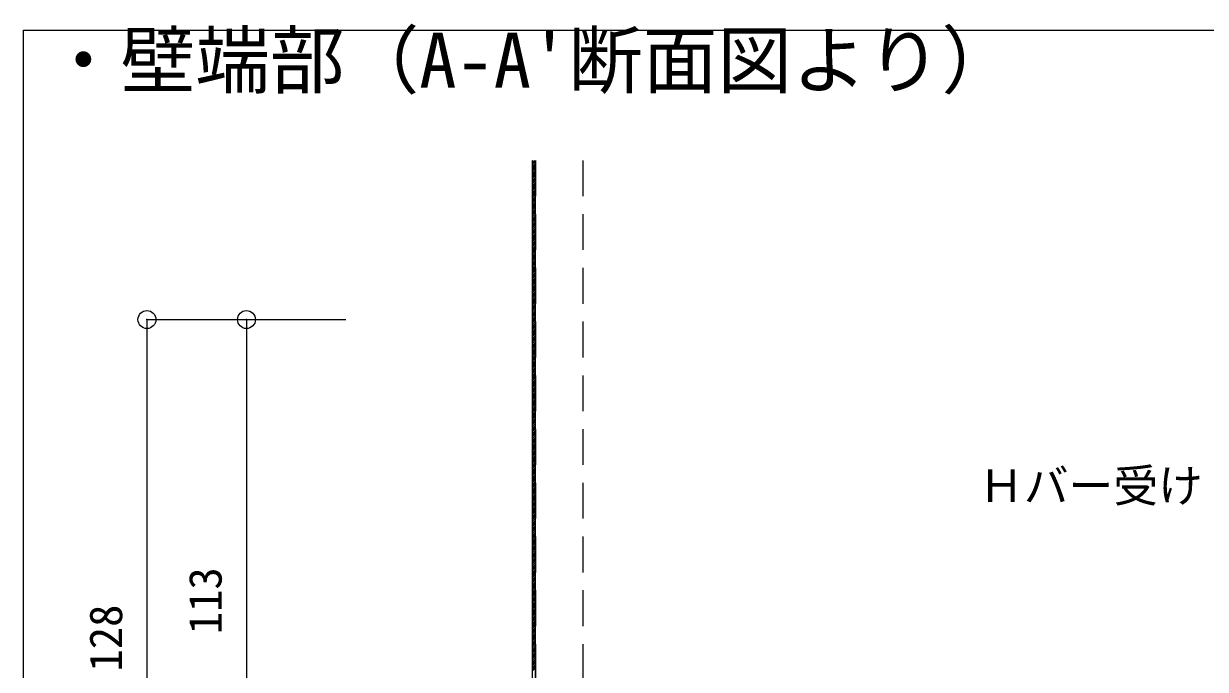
# Model space of a CAD drawing. Units: millimetres on the paper, with parts at other scales. Extents: x -195 to 195, y -140 to 138.
# Drawn here: x 1.5 to 41.08, y -14.91 to 6.72 of the extents above; entities that cross this region are included whole.
import ezdxf
from ezdxf.enums import TextEntityAlignment as Align

# ---------------------------------------------------------------- set-up
doc = ezdxf.new("R2010")
doc.units = ezdxf.units.MM
doc.header["$PDMODE"] = 32
doc.header["$PDSIZE"] = 0.6
doc.linetypes.add('DASHED1', pattern=[1.8, 1.2, -0.6])
for name, color, linetype, lineweight in [('A-5_寸法', 4, 'Continuous', 9), ('A-6_文字', 7, 'Continuous', 18), ('A-9_躯体他', 4, 'DASHED1', 9), ('A-B_補強金具・金具・その他', 3, 'Continuous', 18), ('F-3_図面枠', 3, 'Continuous', 18)]:
    doc.layers.add(name, color=color, linetype=linetype, lineweight=lineweight)
doc.styles.add('ＭＳ ゴシック', font='')
doc.styles.get('ＭＳ ゴシック').set_extended_font_data('MS Gothic')

msp = doc.modelspace()

# ---------------------------------------------------------------- linework, layer by layer
at = {"layer": 'A-5_寸法'}
for p, q in [((5.63, -3.198), (5.63, -24.532)), ((5.63, -3.198), (8.963, -3.198)), ((8.963, -3.198), (8.963, -22.032)), ((8.963, -3.198), (12.297, -3.198))]:
    msp.add_line(p, q, dxfattribs=at)
at = {"layer": 'A-5_寸法', "color": 7}
for p in [(5.63, -3.198), (8.963, -3.198)]:
    msp.add_point(p, dxfattribs=at)
at = {"layer": 'A-9_躯体他'}
for p, q in [((18.648, 2.133), (18.648, -29.199)), ((20.231, 2.133), (20.231, -29.199))]:
    msp.add_line(p, q, dxfattribs=at)
at = {"layer": 'A-B_補強金具・金具・その他'}
for p, q in [((18.548, -29.199), (18.548, 2.133)), ((18.548, 2.064), (18.616, 2.133)), ((18.548, 2.123), (18.557, 2.133)), ((18.548, 2.005), (18.648, 2.105)), ((18.548, 1.946), (18.648, 2.046)), ((18.548, 1.888), (18.648, 1.988)), ((18.648, -29.199), (18.648, 2.133)), ((18.548, 1.829), (18.648, 1.929)), ((18.548, 1.77), (18.648, 1.87)), ((18.548, 1.711), (18.648, 1.811)), ((18.548, 1.652), (18.648, 1.752)), ((18.548, 1.593), (18.648, 1.693)), ((18.548, 1.534), (18.648, 1.634)), ((18.548, 1.475), (18.648, 1.575)), ((18.548, 1.416), (18.648, 1.516)), ((18.548, 1.357), (18.648, 1.457)), ((18.548, 1.298), (18.648, 1.398)), ((18.548, 1.239), (18.648, 1.339)), ((18.548, 1.18), (18.648, 1.28)), ((18.548, 1.122), (18.648, 1.222)), ((18.548, 1.063), (18.648, 1.163)), ((18.548, 1.004), (18.648, 1.104)), ((18.548, 0.945), (18.648, 1.045)), ((18.548, 0.886), (18.648, 0.986)), ((18.548, 0.827), (18.648, 0.927)), ((18.548, 0.768), (18.648, 0.868)), ((18.548, 0.709), (18.648, 0.809)), ((18.548, 0.65), (18.648, 0.75)), ((18.548, 0.591), (18.648, 0.691)), ((18.548, 0.532), (18.648, 0.632)), ((18.548, 0.473), (18.648, 0.573)), ((18.548, 0.414), (18.648, 0.514)), ((18.548, 0.356), (18.648, 0.456)), ((18.548, 0.297), (18.648, 0.397)), ((18.548, 0.238), (18.648, 0.338)), ((18.548, 0.179), (18.648, 0.279)), ((18.548, 0.12), (18.648, 0.22)), ((18.548, 0.061), (18.648, 0.161)), ((18.548, 0.002), (18.648, 0.102)), ((18.548, -0.057), (18.648, 0.043)), ((18.548, -0.116), (18.648, -0.016)), ((18.548, -0.175), (18.648, -0.075)), ((18.548, -0.234), (18.648, -0.134)), ((18.548, -0.293), (18.648, -0.193)), ((18.548, -0.352), (18.648, -0.252)), ((18.548, -0.411), (18.648, -0.311)), ((18.548, -0.469), (18.648, -0.369)), ((18.548, -0.528), (18.648, -0.428)), ((18.548, -0.587), (18.648, -0.487)), ((18.548, -0.646), (18.648, -0.546)), ((18.548, -0.705), (18.648, -0.605)), ((18.548, -0.764), (18.648, -0.664)), ((18.548, -0.823), (18.648, -0.723)), ((18.548, -0.882), (18.648, -0.782)), ((18.548, -0.941), (18.648, -0.841)), ((18.548, -1), (18.648, -0.9)), ((18.548, -1.059), (18.648, -0.959)), ((18.548, -1.118), (18.648, -1.018)), ((18.548, -1.177), (18.648, -1.077)), ((18.548, -1.235), (18.648, -1.135)), ((18.548, -1.294), (18.648, -1.194)), ((18.548, -1.353), (18.648, -1.253)), ((18.548, -1.412), (18.648, -1.312)), ((18.548, -1.471), (18.648, -1.371)), ((18.548, -1.53), (18.648, -1.43)), ((18.548, -1.589), (18.648, -1.489)), ((18.548, -1.648), (18.648, -1.548)), ((18.548, -1.707), (18.648, -1.607)), ((18.548, -1.766), (18.648, -1.666)), ((18.548, -1.825), (18.648, -1.725)), ((18.548, -1.884), (18.648, -1.784)), ((18.548, -1.943), (18.648, -1.843)), ((18.548, -2.002), (18.648, -1.902)), ((18.548, -2.06), (18.648, -1.96)), ((18.548, -2.119), (18.648, -2.019)), ((18.548, -2.178), (18.648, -2.078)), ((18.548, -2.237), (18.648, -2.137)), ((18.548, -2.296), (18.648, -2.196)), ((18.548, -2.355), (18.648, -2.255)), ((18.548, -2.414), (18.648, -2.314)), ((18.548, -2.473), (18.648, -2.373)), ((18.548, -2.532), (18.648, -2.432)), ((18.548, -2.591), (18.648, -2.491)), ((18.548, -2.65), (18.648, -2.55)), ((18.548, -2.709), (18.648, -2.609)), ((18.548, -2.768), (18.648, -2.668)), ((18.548, -2.826), (18.648, -2.726)), ((18.548, -2.885), (18.648, -2.785)), ((18.548, -2.944), (18.648, -2.844)), ((18.548, -3.003), (18.648, -2.903)), ((18.548, -3.062), (18.648, -2.962)), ((18.548, -3.121), (18.648, -3.021)), ((18.548, -3.18), (18.648, -3.08)), ((18.548, -3.239), (18.648, -3.139)), ((18.548, -3.298), (18.648, -3.198)), ((18.548, -3.357), (18.648, -3.257)), ((18.548, -3.416), (18.648, -3.316)), ((18.548, -3.475), (18.648, -3.375)), ((18.548, -3.534), (18.648, -3.434)), ((18.548, -3.593), (18.648, -3.493)), ((18.548, -3.651), (18.648, -3.551)), ((18.548, -3.71), (18.648, -3.61)), ((18.548, -3.769), (18.648, -3.669)), ((18.548, -3.828), (18.648, -3.728)), ((18.548, -3.887), (18.648, -3.787)), ((18.548, -3.946), (18.648, -3.846)), ((18.548, -4.005), (18.648, -3.905)), ((18.548, -4.064), (18.648, -3.964)), ((18.548, -4.123), (18.648, -4.023)), ((18.548, -4.182), (18.648, -4.082)), ((18.548, -4.241), (18.648, -4.141)), ((18.548, -4.3), (18.648, -4.2)), ((18.548, -4.359), (18.648, -4.259)), ((18.548, -4.417), (18.648, -4.317)), ((18.548, -4.476), (18.648, -4.376)), ((18.548, -4.535), (18.648, -4.435)), ((18.548, -4.594), (18.648, -4.494)), ((18.548, -4.653), (18.648, -4.553)), ((18.548, -4.712), (18.648, -4.612)), ((18.548, -4.771), (18.648, -4.671)), ((18.548, -4.83), (18.648, -4.73)), ((18.548, -4.889), (18.648, -4.789)), ((18.548, -4.948), (18.648, -4.848)), ((18.548, -5.007), (18.648, -4.907)), ((18.548, -5.066), (18.648, -4.966)), ((18.548, -5.125), (18.648, -5.025)), ((18.548, -5.183), (18.648, -5.083)), ((18.548, -5.242), (18.648, -5.142)), ((18.548, -5.301), (18.648, -5.201)), ((18.548, -5.36), (18.648, -5.26)), ((18.548, -5.419), (18.648, -5.319)), ((18.548, -5.478), (18.648, -5.378)), ((18.548, -5.537), (18.648, -5.437)), ((18.548, -5.596), (18.648, -5.496)), ((18.548, -5.655), (18.648, -5.555)), ((18.548, -5.714), (18.648, -5.614)), ((18.548, -5.773), (18.648, -5.673)), ((18.548, -5.832), (18.648, -5.732)), ((18.548, -5.891), (18.648, -5.791)), ((18.548, -5.95), (18.648, -5.85)), ((18.548, -6.008), (18.648, -5.908)), ((18.548, -6.067), (18.648, -5.967)), ((18.548, -6.126), (18.648, -6.026)), ((18.548, -6.185), (18.648, -6.085)), ((18.548, -6.244), (18.648, -6.144)), ((18.548, -6.303), (18.648, -6.203)), ((18.548, -6.362), (18.648, -6.262)), ((18.548, -6.421), (18.648, -6.321)), ((18.548, -6.48), (18.648, -6.38)), ((18.548, -6.539), (18.648, -6.439)), ((18.548, -6.598), (18.648, -6.498)), ((18.548, -6.657), (18.648, -6.557)), ((18.548, -6.716), (18.648, -6.616)), ((18.548, -6.774), (18.648, -6.674)), ((18.548, -6.833), (18.648, -6.733)), ((18.548, -6.892), (18.648, -6.792)), ((18.548, -6.951), (18.648, -6.851)), ((18.548, -7.01), (18.648, -6.91)), ((18.548, -7.069), (18.648, -6.969)), ((18.548, -7.128), (18.648, -7.028)), ((18.548, -7.187), (18.648, -7.087)), ((18.548, -7.246), (18.648, -7.146)), ((18.548, -7.305), (18.648, -7.205)), ((18.548, -7.364), (18.648, -7.264)), ((18.548, -7.423), (18.648, -7.323)), ((18.548, -7.482), (18.648, -7.382)), ((18.548, -7.541), (18.648, -7.441)), ((18.548, -7.599), (18.648, -7.499)), ((18.548, -7.658), (18.648, -7.558)), ((18.548, -7.717), (18.648, -7.617)), ((18.548, -7.776), (18.648, -7.676)), ((18.548, -7.835), (18.648, -7.735)), ((18.548, -7.894), (18.648, -7.794)), ((18.548, -7.953), (18.648, -7.853)), ((18.548, -8.012), (18.648, -7.912)), ((18.548, -8.071), (18.648, -7.971)), ((18.548, -8.13), (18.648, -8.03)), ((18.548, -8.189), (18.648, -8.089)), ((18.548, -8.248), (18.648, -8.148)), ((18.548, -8.307), (18.648, -8.207)), ((18.548, -8.365), (18.648, -8.265)), ((18.548, -8.424), (18.648, -8.324)), ((18.548, -8.483), (18.648, -8.383)), ((18.548, -8.542), (18.648, -8.442)), ((18.548, -8.601), (18.648, -8.501)), ((18.548, -8.66), (18.648, -8.56)), ((18.548, -8.719), (18.648, -8.619)), ((18.548, -8.778), (18.648, -8.678)), ((18.548, -8.837), (18.648, -8.737)), ((18.548, -8.896), (18.648, -8.796)), ((18.548, -8.955), (18.648, -8.855)), ((18.548, -9.014), (18.648, -8.914)), ((18.548, -9.073), (18.648, -8.973)), ((18.548, -9.132), (18.648, -9.032)), ((18.548, -9.19), (18.648, -9.09)), ((18.548, -9.249), (18.648, -9.149)), ((18.548, -9.308), (18.648, -9.208)), ((18.548, -9.367), (18.648, -9.267)), ((18.548, -9.426), (18.648, -9.326)), ((18.548, -9.485), (18.648, -9.385)), ((18.548, -9.544), (18.648, -9.444)), ((18.548, -9.603), (18.648, -9.503)), ((18.548, -9.662), (18.648, -9.562)), ((18.548, -9.721), (18.648, -9.621)), ((18.548, -9.78), (18.648, -9.68)), ((18.548, -9.839), (18.648, -9.739)), ((18.548, -9.898), (18.648, -9.798)), ((18.548, -9.956), (18.648, -9.856)), ((18.548, -10.015), (18.648, -9.915)), ((18.548, -10.074), (18.648, -9.974)), ((18.548, -10.133), (18.648, -10.033)), ((18.548, -10.192), (18.648, -10.092)), ((18.548, -10.251), (18.648, -10.151)), ((18.548, -10.31), (18.648, -10.21)), ((18.548, -10.369), (18.648, -10.269)), ((18.548, -10.428), (18.648, -10.328)), ((18.548, -10.487), (18.648, -10.387)), ((18.548, -10.546), (18.648, -10.446)), ((18.548, -10.605), (18.648, -10.505)), ((18.548, -10.664), (18.648, -10.564)), ((18.548, -10.723), (18.648, -10.623)), ((18.548, -10.781), (18.648, -10.681)), ((18.548, -10.84), (18.648, -10.74)), ((18.548, -10.899), (18.648, -10.799)), ((18.548, -10.958), (18.648, -10.858)), ((18.548, -11.017), (18.648, -10.917)), ((18.548, -11.076), (18.648, -10.976)), ((18.548, -11.135), (18.648, -11.035)), ((18.548, -11.194), (18.648, -11.094)), ((18.548, -11.253), (18.648, -11.153)), ((18.548, -11.312), (18.648, -11.212)), ((18.548, -11.371), (18.648, -11.271)), ((18.548, -11.43), (18.648, -11.33)), ((18.548, -11.489), (18.648, -11.389)), ((18.548, -11.547), (18.648, -11.447)), ((18.548, -11.606), (18.648, -11.506)), ((18.548, -11.665), (18.648, -11.565)), ((18.548, -11.724), (18.648, -11.624)), ((18.548, -11.783), (18.648, -11.683)), ((18.548, -11.842), (18.648, -11.742)), ((18.548, -11.901), (18.648, -11.801)), ((18.548, -11.96), (18.648, -11.86)), ((18.548, -12.019), (18.648, -11.919)), ((18.548, -12.078), (18.648, -11.978)), ((18.548, -12.137), (18.648, -12.037)), ((18.548, -12.196), (18.648, -12.096)), ((18.548, -12.255), (18.648, -12.155)), ((18.548, -12.313), (18.648, -12.213)), ((18.548, -12.372), (18.648, -12.272)), ((18.548, -12.431), (18.648, -12.331)), ((18.548, -12.49), (18.648, -12.39)), ((18.548, -12.549), (18.648, -12.449)), ((18.548, -12.608), (18.648, -12.508)), ((18.548, -12.667), (18.648, -12.567)), ((18.548, -12.726), (18.648, -12.626)), ((18.548, -12.785), (18.648, -12.685)), ((18.548, -12.844), (18.648, -12.744)), ((18.548, -12.903), (18.648, -12.803)), ((18.548, -12.962), (18.648, -12.862)), ((18.548, -13.021), (18.648, -12.921)), ((18.548, -13.08), (18.648, -12.98)), ((18.548, -13.138), (18.648, -13.038)), ((18.548, -13.197), (18.648, -13.097)), ((18.548, -13.256), (18.648, -13.156)), ((18.548, -13.315), (18.648, -13.215)), ((18.548, -13.374), (18.648, -13.274)), ((18.548, -13.433), (18.648, -13.333)), ((18.548, -13.492), (18.648, -13.392)), ((18.548, -13.551), (18.648, -13.451)), ((18.548, -13.61), (18.648, -13.51)), ((18.548, -13.669), (18.648, -13.569)), ((18.548, -13.728), (18.648, -13.628)), ((18.548, -13.787), (18.648, -13.687)), ((18.548, -13.846), (18.648, -13.746)), ((18.548, -13.904), (18.648, -13.804)), ((18.548, -13.963), (18.648, -13.863)), ((18.548, -14.022), (18.648, -13.922)), ((18.548, -14.081), (18.648, -13.981)), ((18.548, -14.14), (18.648, -14.04)), ((18.548, -14.199), (18.648, -14.099)), ((18.548, -14.258), (18.648, -14.158)), ((18.548, -14.317), (18.648, -14.217)), ((18.548, -14.376), (18.648, -14.276)), ((18.548, -14.435), (18.648, -14.335)), ((18.548, -14.494), (18.648, -14.394)), ((18.548, -14.553), (18.648, -14.453)), ((18.548, -14.612), (18.648, -14.512)), ((18.548, -14.671), (18.648, -14.571)), ((18.548, -14.729), (18.648, -14.629)), ((18.548, -14.788), (18.648, -14.688)), ((18.548, -14.847), (18.648, -14.747)), ((18.548, -14.906), (18.648, -14.806)), ((18.548, -14.965), (18.648, -14.865))]:
    msp.add_line(p, q, dxfattribs=at)
at = {"layer": 'F-3_図面枠'}
for p, q in [((1.5, 6.5), (190.5, 6.5)), ((1.5, -117.5), (1.5, 6.5))]:
    msp.add_line(p, q, dxfattribs=at)

# ---------------------------------------------------------------- texts
at = {"layer": 'A-5_寸法', "style": 'ＭＳ ゴシック'}
for s, p in [('113', (8.463, -13.74)), ('128', (5.13, -14.99))]:
    msp.add_text(s, height=1.1, rotation=90, dxfattribs=at).set_placement(p, align=Align.BOTTOM_LEFT)
at = {"layer": 'A-6_文字', "style": 'ＭＳ ゴシック'}
for s, height, p in [("・壁端部（A-A'断面図より）", 1.833, (2.25, 4.025)), ('Ｈバー受け', 1.1, (33.499, -9.642))]:
    msp.add_text(s, height=height, dxfattribs=at).set_placement(p, align=Align.BOTTOM_LEFT)

doc.saveas('drawing.dxf')
